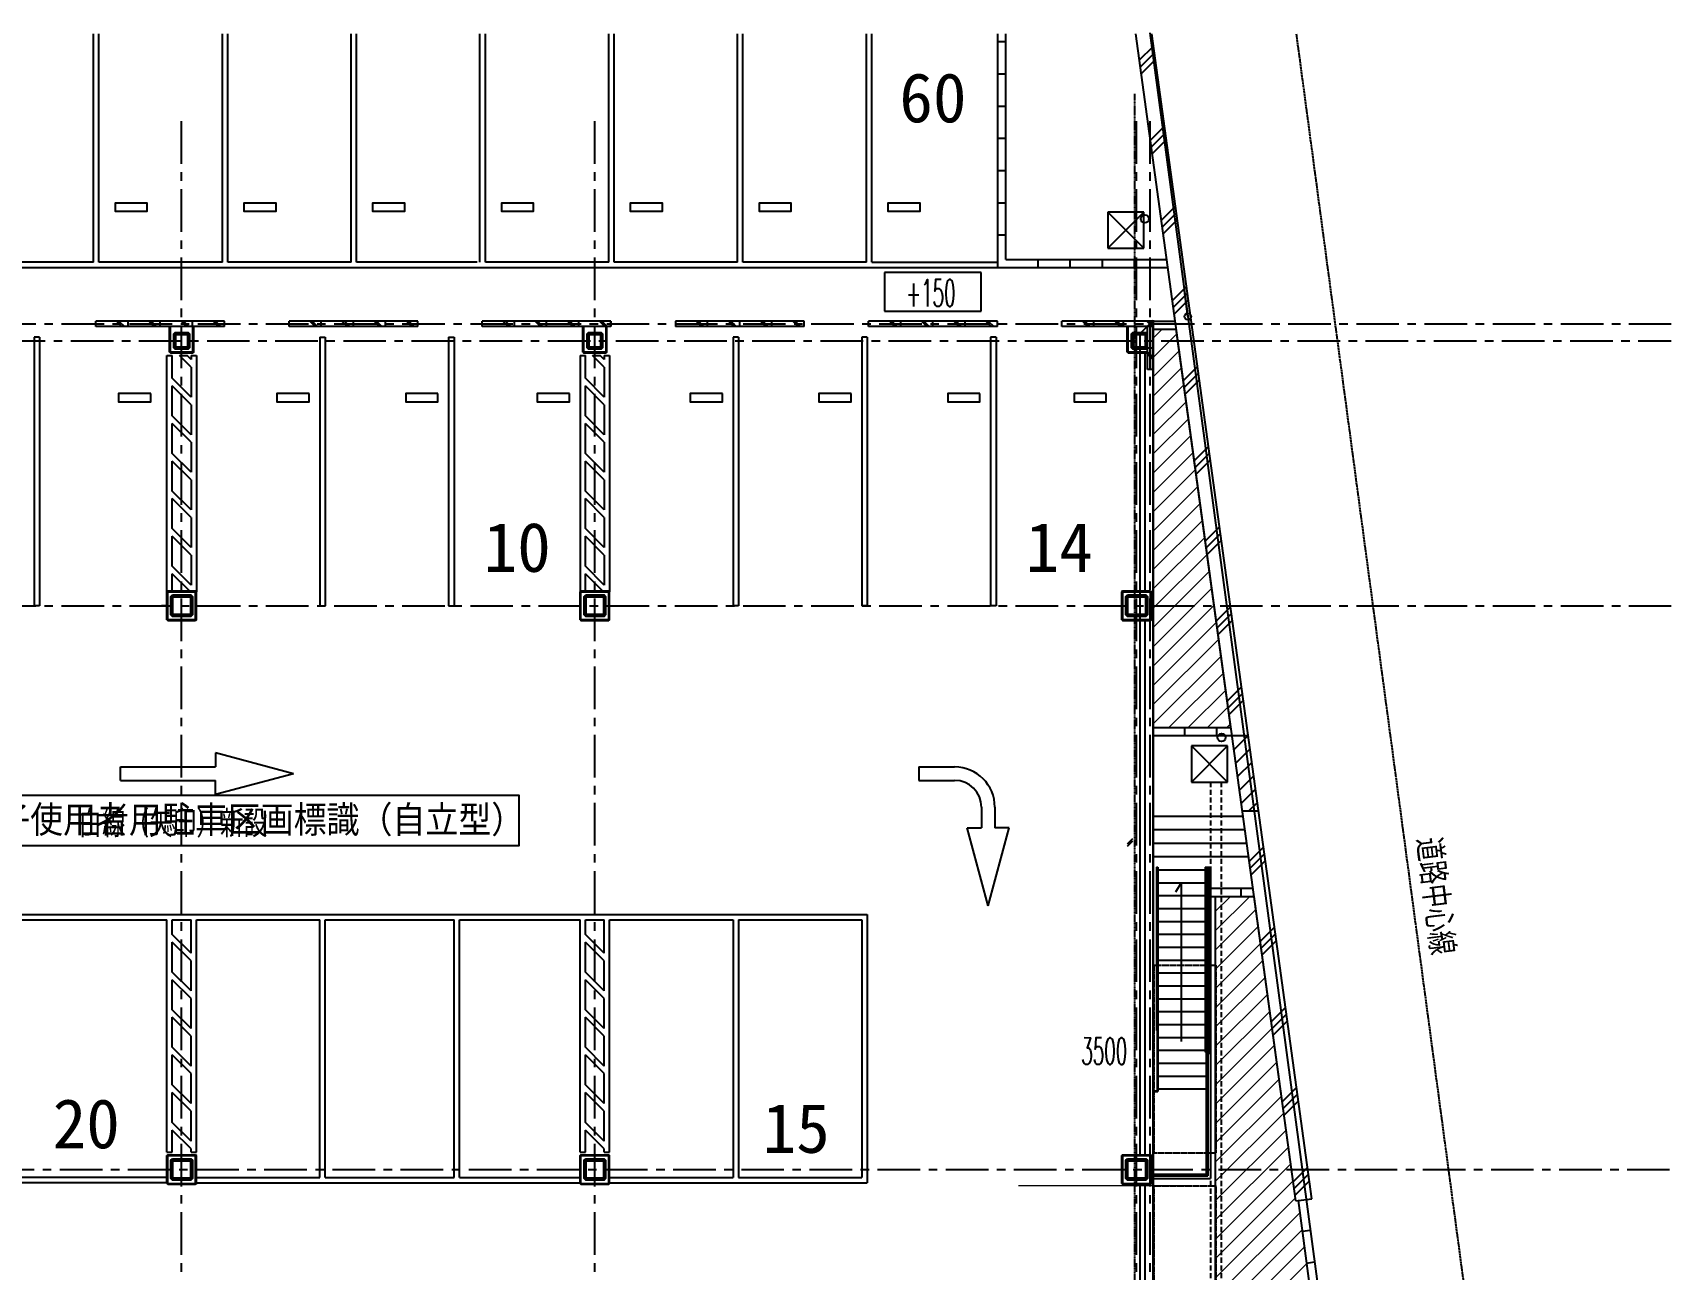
# Model space of a CAD drawing. Extents: x -13593 to 81190, y 1816 to 57492.
# Drawn here: x 45178 to 75710, y 25438 to 48468 of the extents above; entities that cross this region are included whole.
import ezdxf
from ezdxf.enums import TextEntityAlignment as Align

# ---------------------------------------------------------------- set-up
doc = ezdxf.new("R2010")
doc.units = 0
doc.header["$LTSCALE"] = 12.7
doc.header["$MEASUREMENT"] = 0
doc.linetypes.add('CENTER', pattern=[2, 1.25, -0.25, 0.25, -0.25])
doc.linetypes.add('HIDDEN', pattern=[0.375, 0.25, -0.125])
doc.layers.get('DEFPOINTS').update_dxf_attribs({"color": 1, "linetype": 'CONTINUOUS'})
for name, color, linetype in [('0-0', 7, 'CONTINUOUS'), ('0-1', 7, 'CONTINUOUS'), ('0-6', 7, 'CONTINUOUS'), ('92 設備記述', 3, 'CONTINUOUS'), ('A_建築（下図）', 8, 'CONTINUOUS'), ('A_機械基礎（既存）', 7, 'HIDDEN'), ('A_緑地', 3, 'CONTINUOUS'), ('A_通り芯', 8, 'CENTER'), ('A_通芯', 8, 'CONTINUOUS'), ('歩行者通路', 1, 'CONTINUOUS')]:
    doc.layers.add(name, color=color, linetype=linetype)
doc.layers.add('改修範囲', color=1, linetype='CONTINUOUS', lineweight=9, true_color=0xff0000)
doc.layers.add('改修記述', color=1, linetype='CONTINUOUS', lineweight=9, true_color=0xff0000)
doc.styles.get("Standard").update_dxf_attribs({"font": 'txt', "bigfont": 'BIGFONT.SHX'})
doc.styles.add('Standard-A', font='romans.shx', dxfattribs={"bigfont": 'extfont2.shx'})
doc.styles.add('ゴシック', font='MS Gothic.ttf', dxfattribs={"height": 4})
doc.styles.add('スタイル1', font='MS PGothic.ttf')

msp = doc.modelspace()

# ---------------------------------------------------------------- hatches: boundary and pattern name
at = {"layer": 'A_緑地', "lineweight": 5}
h = msp.add_hatch(dxfattribs=at)
h.set_pattern_fill('ANSI31', color=8, scale=80)
h.set_pattern_definition([(45, (-37221.44, -12366.7), (-179.6051, 179.6051), [])])
h.paths.add_polyline_path([(66485.5, 42946.5), (66064.9, 42946.5), (66064.9, 35526.5), (67504.4, 35526.5)])
h = msp.add_hatch(dxfattribs=at)
h.set_pattern_fill('ANSI31', color=8, scale=80)
h.set_pattern_definition([(45, (-316394.66, -53006.16), (-179.60512, 179.60512), [])])
h.paths.add_polyline_path([(70214.6, 15857.4), (68758.9, 26717.2), (68714.7, 26712), (67936, 32383.1), (67214.2, 32383.1), (67214.2, 23493.5), (67221.7, 23493.5), (67221.7, 18493.5), (66064.9, 18493.5), (66064.9, 15786.5), (65874.9, 15786.5), (65874.9, 15636.5), (44637.9, 15636.5), (44637.9, 14023.5), (40394.9, 14023.5), (40394.9, 12868.2), (68321, 13696.4)])

# ---------------------------------------------------------------- linework, layer by layer
at = {"layer": '0-0', "color": 8, "linetype": 'Continuous'}
for p, q in [((65797.8, 47954.7), (66064.1, 48221)), ((65814.9, 47830.3), (66081.2, 48096.6)), ((65832, 47706), (66098.2, 47972.3)), ((66002.7, 46462.5), (66269, 46728.8)), ((66019.8, 46338.2), (66286.1, 46604.5)), ((66036.9, 46213.8), (66303.1, 46480.1)), ((66207.6, 44970.4), (66473.9, 45236.6)), ((66224.7, 44846), (66491, 45112.3)), ((66241.8, 44721.7), (66508, 44987.9)), ((66412.5, 43478.2), (66678.8, 43744.5)), ((66429.6, 43353.9), (66695.9, 43620.1)), ((66446.7, 43229.5), (66712.9, 43495.8)), ((66617.4, 41986.1), (66883.7, 42252.3)), ((66634.5, 41861.7), (66900.8, 42128)), ((66651.6, 41737.4), (66917.8, 42003.6)), ((66822.3, 40493.9), (67088.6, 40760.2)), ((66839.4, 40369.6), (67105.7, 40635.8)), ((66856.5, 40245.2), (67122.7, 40511.5)), ((67027.2, 39001.7), (67293.5, 39268)), ((67044.3, 38877.4), (67310.5, 39143.7)), ((67061.4, 38753), (67327.6, 39019.3)), ((67232.1, 37509.6), (67498.4, 37775.8)), ((67249.2, 37385.2), (67515.4, 37651.5)), ((67266.3, 37260.9), (67532.5, 37527.2)), ((67437, 36017.4), (67703.3, 36283.7)), ((67454.1, 35893.1), (67720.3, 36159.3)), ((67471.2, 35768.7), (67737.4, 36035)), ((67527.4, 35358.9), (67545, 35376.4)), ((67561.6, 35110.2), (67827.9, 35376.4)), ((67595.7, 34861.5), (67862, 35127.8)), ((67629.9, 34612.8), (67896.2, 34879.1)), ((67664, 34364.1), (67930.3, 34630.4)), ((67698.2, 34115.4), (67964.4, 34381.7)), ((67842.1, 33976.4), (67998.6, 34133)), ((67846.8, 33033.1), (68113.1, 33299.4)), ((67863.9, 32908.8), (68130.1, 33175)), ((67880.9, 32784.4), (68147.2, 33050.7)), ((68051.7, 31540.9), (68318, 31807.2)), ((68068.8, 31416.6), (68335, 31682.9)), ((68085.8, 31292.3), (68352.1, 31558.5)), ((68256.6, 30048.8), (68522.9, 30315.1)), ((68273.7, 29924.4), (68539.9, 30190.7)), ((68290.7, 29800.1), (68557, 30066.4)), ((68461.5, 28556.6), (68727.8, 28822.9)), ((68478.6, 28432.3), (68744.8, 28698.6)), ((68495.6, 28307.9), (68761.9, 28574.2)), ((68666.4, 27064.5), (68932.7, 27330.7)), ((68683.5, 26940.1), (68949.7, 27206.4)), ((68700.5, 26815.8), (68966.8, 27082))]:
    msp.add_line(p, q, dxfattribs=at)
at = {"layer": '0-1', "color": 8, "linetype": 'Continuous'}
for p, q in [((46311.5, 44196.5), (46311.5, 48446.2)), ((46411.5, 44196.5), (46411.5, 48446.2)), ((48711.5, 44196.5), (48711.5, 48446.2)), ((48811.5, 44196.5), (48811.5, 48446.2)), ((51111.5, 44196.5), (51111.5, 48446.2)), ((51211.5, 44196.5), (51211.5, 48446.2)), ((53511.5, 44196.5), (53511.5, 48446.2)), ((53611.5, 44196.5), (53611.5, 48446.2)), ((55911.5, 44196.5), (55911.5, 48446.2)), ((56011.5, 44196.5), (56011.5, 48446.2)), ((58311.5, 44196.5), (58311.5, 48446.2)), ((58411.5, 44196.5), (58411.5, 48446.2)), ((60711.5, 44196.5), (60711.5, 48446.2)), ((60811.5, 44196.5), (60811.5, 48446.2)), ((63161.5, 44096.5), (63161.5, 48446.2)), ((63311.5, 48296.5), (63161.5, 48296.5)), ((63311.5, 44246.5), (63311.5, 48446.2)), ((68714.7, 26712), (65730.3, 48446.2)), ((69012.8, 26746.6), (66033.1, 48446.2)), ((63311.5, 47696.5), (63161.5, 47696.5)), ((63311.5, 47096.5), (63161.5, 47096.5)), ((63311.5, 46496.5), (63161.5, 46496.5)), ((63311.5, 45896.5), (63161.5, 45896.5)), ((63311.5, 45296.5), (63161.5, 45296.5)), ((65210.2, 45129.5), (65210.2, 44454.5)), ((65210.2, 45129.5), (65885.2, 44454.5)), ((65210.2, 44454.5), (65885.2, 45129.5)), ((65885.2, 45129.5), (65210.2, 45129.5)), ((65885.2, 44454.5), (65885.2, 45129.5)), ((63311.5, 44696.5), (63161.5, 44696.5)), ((65210.2, 44454.5), (65885.2, 44454.5)), ((29561.5, 44096.5), (63161.5, 44096.5)), ((46311.5, 44196.5), (44011.5, 44196.5)), ((48711.5, 44196.5), (46411.5, 44196.5)), ((51111.5, 44196.5), (48811.5, 44196.5)), ((53461.5, 44196.5), (51211.5, 44196.5)), ((55911.5, 44196.5), (53611.5, 44196.5)), ((58311.5, 44196.5), (56011.5, 44196.5)), ((60711.5, 44196.5), (58411.5, 44196.5)), ((60811.5, 44196.5), (63161.5, 44196.5)), ((61051, 44001.1), (61051, 43281.1)), ((62851, 44001.1), (61051, 44001.1)), ((62851, 43281.1), (62851, 44001.1)), ((63161.5, 44096.5), (66327.6, 44096.5)), ((63311.5, 44246.5), (66307, 44246.5)), ((63911.5, 44096.5), (63911.5, 44246.5)), ((64511.5, 44096.5), (64511.5, 44246.5)), ((65111.5, 44096.5), (65111.5, 44246.5)), ((65711.5, 44096.5), (65711.5, 44246.5)), ((66703.3, 43184.5), (66639.3, 43662.5)), ((61051, 43281.1), (62851, 43281.1)), ((65814.9, 42866.5), (66064.9, 43116.5)), ((66064.9, 15786.5), (66064.9, 43116.5)), ((66064.9, 43096.5), (66464.9, 43096.5)), ((65814.9, 27571.5), (65814.9, 42866.5)), ((66064.9, 42946.5), (66485.5, 42946.5)), ((66044.9, 35526.5), (67504.4, 35526.5)), ((66644.9, 35376.5), (66644.9, 35526.5)), ((67244.9, 35376.5), (67244.9, 35526.5)), ((66044.9, 35376.5), (67827.8, 35376.5)), ((66768.7, 35186.8), (66768.7, 34511.8)), ((66768.7, 35186.8), (67443.7, 34511.8)), ((66768.7, 34511.8), (67443.7, 35186.8)), ((67443.7, 35186.8), (66768.7, 35186.8)), ((67443.7, 34511.8), (67443.7, 35186.8)), ((66768.7, 34511.8), (67443.7, 34511.8)), ((67717.2, 33976.5), (68020.1, 33976.5)), ((66064.9, 33876.5), (67731, 33876.5)), ((66064.9, 33626.5), (67765.3, 33626.5)), ((66064.9, 33376.5), (67799.6, 33376.5)), ((66064.9, 33126.5), (67833.9, 33126.5)), ((66132.9, 32926.5), (66132.9, 28758.5)), ((66132.9, 32926.5), (66144.9, 32926.5)), ((66144.9, 32926.5), (66144.9, 28746.5)), ((66144.9, 32876.5), (67044.9, 32876.5)), ((67044.9, 32926.5), (67044.9, 27208.5)), ((67044.9, 32926.5), (67056.9, 32926.5)), ((67056.9, 32926.5), (67056.9, 27196.5)), ((67076.9, 32926.5), (67076.9, 27176.5)), ((67076.9, 32926.5), (67126.9, 32926.5)), ((67126.9, 32926.5), (67126.9, 27126.5)), ((66144.9, 32636.5), (67044.9, 32636.5)), ((66144.9, 32396.5), (67044.9, 32396.5)), ((67122.8, 32533.1), (67915.4, 32533.1)), ((67122.8, 32383.1), (67936, 32383.1)), ((67214.2, 32383.1), (67214.2, 23493.5)), ((67698.7, 32383.1), (67698.7, 32533.1)), ((66144.9, 32156.5), (67044.9, 32156.5)), ((66144.9, 31916.5), (67044.9, 31916.5)), ((66144.9, 31676.5), (67044.9, 31676.5)), ((66144.9, 31436.5), (67044.9, 31436.5)), ((66144.9, 31196.5), (67044.9, 31196.5)), ((66144.9, 30956.5), (67044.9, 30956.5)), ((66144.9, 30716.5), (67044.9, 30716.5)), ((66144.9, 30476.5), (67044.9, 30476.5)), ((66144.9, 30236.5), (67044.9, 30236.5)), ((66144.9, 29996.5), (67044.9, 29996.5)), ((66144.9, 29756.5), (67044.9, 29756.5)), ((66144.9, 29516.5), (67044.9, 29516.5)), ((66144.9, 29276.5), (67044.9, 29276.5)), ((66144.9, 29036.5), (67044.9, 29036.5)), ((66064.9, 28758.5), (66132.9, 28758.5)), ((66064.9, 28746.5), (66144.9, 28746.5)), ((66144.9, 28796.5), (67044.9, 28796.5)), ((66064.9, 27208.5), (67044.9, 27208.5)), ((66064.9, 27196.5), (67056.9, 27196.5)), ((66064.9, 27176.5), (67076.9, 27176.5)), ((65814.9, 15786.5), (65814.9, 27021.5)), ((66064.9, 27126.5), (67126.9, 27126.5)), ((68714.7, 26712), (69012.8, 26746.6)), ((68758.9, 26717.2), (70214.6, 15857.4)), ((68984.8, 26161.9), (68836.2, 26141.9)), ((69064.5, 25567.2), (68915.9, 25547.3))]:
    msp.add_line(p, q, dxfattribs=at)
at = {"layer": '0-1', "color": 8}
msp.add_line((65994.9, 48467.8), (70412.5, 15510.1), dxfattribs=at)
at = {"layer": '0-1', "color": 8, "linetype": 'HIDDEN', "ltscale": 30}
for p, q in [((67122.8, 34511.8), (67122.8, 15375.2)), ((67322.8, 34511.8), (67322.8, 15375.2))]:
    msp.add_line(p, q, dxfattribs=at)
at = {"layer": '0-1', "color": 8, "linetype": 'Continuous'}
for points in [[(46711.5, 45146.5), (47311.5, 45146.5), (47311.5, 45296.5), (46711.5, 45296.5), (46711.5, 45146.5), (46711.5, 45146.5)], [(49111.5, 45146.5), (49711.5, 45146.5), (49711.5, 45296.5), (49111.5, 45296.5), (49111.5, 45146.5), (49111.5, 45146.5)], [(51511.5, 45146.5), (52111.5, 45146.5), (52111.5, 45296.5), (51511.5, 45296.5), (51511.5, 45146.5), (51511.5, 45146.5)], [(53911.5, 45146.5), (54511.5, 45146.5), (54511.5, 45296.5), (53911.5, 45296.5), (53911.5, 45146.5), (53911.5, 45146.5)], [(56311.5, 45146.5), (56911.5, 45146.5), (56911.5, 45296.5), (56311.5, 45296.5), (56311.5, 45146.5), (56311.5, 45146.5)], [(58711.5, 45146.5), (59311.5, 45146.5), (59311.5, 45296.5), (58711.5, 45296.5), (58711.5, 45146.5), (58711.5, 45146.5)], [(61111.5, 45146.5), (61711.5, 45146.5), (61711.5, 45296.5), (61111.5, 45296.5), (61111.5, 45146.5), (61111.5, 45146.5)]]:
    msp.add_lwpolyline(points, close=True, dxfattribs=at)
for centre, radius in [((65900.9, 45001.6), 75), ((66703, 43184.7), 62.4), ((67330.5, 35341), 75), ((67330.5, 35341), 75)]:
    msp.add_circle(centre, radius, dxfattribs=at)
at = {"layer": '0-6', "color": 4, "linetype": 'Continuous'}
for p, q in [((65671.3, 33457.6), (65571.3, 33357.6)), ((65671.3, 33413.2), (65571.3, 33313.2))]:
    msp.add_line(p, q, dxfattribs=at)
at = {"layer": '92 設備記述', "color": 8}
for p, q in [((50036.8, 34667.8), (48584.9, 35056.9)), ((48584.9, 35056.9), (48584.9, 34792.8)), ((46814.9, 34792.8), (48584.9, 34792.8)), ((46814.9, 34542.8), (46814.9, 34792.8)), ((46814.9, 34542.8), (48584.9, 34542.8)), ((50036.8, 34667.8), (48584.9, 34278.8)), ((48584.9, 34278.8), (48584.9, 34542.8)), ((61689.1, 34792.8), (62356.6, 34792.8)), ((61689.1, 34792.8), (61689.1, 34542.8)), ((61689.1, 34542.8), (62356.6, 34542.8)), ((62856.6, 34042.8), (62856.6, 33657.5)), ((63106.6, 34042.8), (63106.6, 33657.5)), ((62981.6, 32205.6), (62592.6, 33657.5)), ((62592.6, 33657.5), (62856.6, 33657.5)), ((62981.6, 32205.6), (63370.7, 33657.5)), ((63370.7, 33657.5), (63106.6, 33657.5))]:
    msp.add_line(p, q, dxfattribs=at)
for radius in [750, 500]:
    msp.add_arc((62356.6, 34042.8), radius, 0, 90, dxfattribs=at)
at = {"layer": 'A_建築（下図）', "linetype": 'Continuous'}
for p, q in [((48752.9, 43096.5), (46352.9, 43096.5)), ((46352.9, 42996.5), (46352.9, 43096.5)), ((46740.3, 43096.5), (46840.3, 42996.5)), ((46784.6, 43096.5), (46884.6, 42996.5)), ((46952.9, 42996.5), (46952.9, 43096.5)), ((47340.3, 43096.5), (47440.3, 42996.5)), ((47384.6, 43096.5), (47484.6, 42996.5)), ((47552.9, 42996.5), (47552.9, 43096.5)), ((47940.3, 43096.5), (48040.3, 42996.5)), ((47984.6, 43096.5), (48084.6, 42996.5)), ((48152.9, 42996.5), (48152.9, 43096.5)), ((48540.3, 43096.5), (48640.3, 42996.5)), ((48584.6, 43096.5), (48684.6, 42996.5)), ((48752.9, 42996.5), (48752.9, 43096.5)), ((52352.9, 43096.5), (49952.9, 43096.5)), ((49952.9, 42996.5), (49952.9, 43096.5)), ((50340.3, 43096.5), (50440.3, 42996.5)), ((50384.6, 43096.5), (50484.6, 42996.5)), ((50552.9, 42996.5), (50552.9, 43096.5)), ((50940.3, 43096.5), (51040.3, 42996.5)), ((50984.6, 43096.5), (51084.6, 42996.5)), ((51152.9, 42996.5), (51152.9, 43096.5)), ((51540.3, 43096.5), (51640.3, 42996.5)), ((51584.6, 43096.5), (51684.6, 42996.5)), ((51752.9, 42996.5), (51752.9, 43096.5)), ((52140.3, 43096.5), (52240.3, 42996.5)), ((52184.6, 43096.5), (52284.6, 42996.5)), ((52352.9, 42996.5), (52352.9, 43096.5)), ((55952.9, 43096.5), (53552.9, 43096.5)), ((53552.9, 42996.5), (53552.9, 43096.5)), ((53940.3, 43096.5), (54040.3, 42996.5)), ((53984.6, 43096.5), (54084.6, 42996.5)), ((54152.9, 42996.5), (54152.9, 43096.5)), ((54540.3, 43096.5), (54640.3, 42996.5)), ((54584.6, 43096.5), (54684.6, 42996.5)), ((54752.9, 42996.5), (54752.9, 43096.5)), ((55140.3, 43096.5), (55240.3, 42996.5)), ((55184.6, 43096.5), (55284.6, 42996.5)), ((55352.9, 42996.5), (55352.9, 43096.5)), ((55740.3, 43096.5), (55840.3, 42996.5)), ((55784.6, 43096.5), (55884.6, 42996.5)), ((55952.9, 43096.5), (55952.9, 42996.5)), ((55952.9, 42996.5), (55952.9, 43096.5)), ((59552.9, 43096.5), (57152.9, 43096.5)), ((57152.9, 43096.5), (57152.9, 42996.5)), ((57540.3, 43096.5), (57640.3, 42996.5)), ((57584.6, 43096.5), (57684.6, 42996.5)), ((57752.9, 42996.5), (57752.9, 43096.5)), ((58140.3, 43096.5), (58240.3, 42996.5)), ((58184.6, 43096.5), (58284.6, 42996.5)), ((58352.9, 42996.5), (58352.9, 43096.5)), ((58740.3, 43096.5), (58840.3, 42996.5)), ((58784.6, 43096.5), (58884.6, 42996.5)), ((58952.9, 42996.5), (58952.9, 43096.5)), ((59340.3, 43096.5), (59440.3, 42996.5)), ((59384.6, 43096.5), (59484.6, 42996.5)), ((59552.9, 42996.5), (59552.9, 43096.5)), ((63152.9, 43096.5), (60752.9, 43096.5)), ((60752.9, 42996.5), (60752.9, 43096.5)), ((61140.3, 43096.5), (61240.3, 42996.5)), ((61184.6, 43096.5), (61284.6, 42996.5)), ((61352.9, 42996.5), (61352.9, 43096.5)), ((61740.3, 43096.5), (61840.3, 42996.5)), ((61784.6, 43096.5), (61884.6, 42996.5)), ((61952.9, 42996.5), (61952.9, 43096.5)), ((62340.3, 43096.5), (62440.3, 42996.5)), ((62384.6, 43096.5), (62484.6, 42996.5)), ((62552.9, 42996.5), (62552.9, 43096.5)), ((62940.3, 43096.5), (63040.3, 42996.5)), ((62984.6, 43096.5), (63084.6, 42996.5)), ((63152.9, 42996.5), (63152.9, 43096.5)), ((66052.9, 43096.5), (64352.9, 43096.5)), ((64352.9, 42996.5), (64352.9, 43096.5)), ((64740.3, 43096.5), (64840.3, 42996.5)), ((64784.6, 43096.5), (64884.6, 42996.5)), ((64952.9, 42996.5), (64952.9, 43096.5)), ((65340.3, 43096.5), (65440.3, 42996.5)), ((65384.6, 43096.5), (65484.6, 42996.5)), ((65502.9, 42996.5), (65502.9, 43096.5)), ((65940.3, 43096.5), (66052.9, 42983.9)), ((65984.6, 43096.5), (66052.9, 43028.2)), ((66052.9, 42196.5), (66052.9, 43096.5)), ((45302.9, 42796.5), (45202.9, 42796.5)), ((45202.9, 42796.5), (45202.9, 37796.5)), ((45302.9, 42796.5), (45302.9, 37796.5)), ((48752.9, 42996.5), (46352.9, 42996.5)), ((47727.9, 42521.5), (47727.9, 42996.5)), ((47737.9, 42516.5), (47737.9, 42996.5)), ((47743.9, 42522.5), (47743.9, 42996.5)), ((48161.9, 42522.5), (48161.9, 42996.5)), ((48167.9, 42516.5), (48167.9, 42996.5)), ((48177.9, 42521.5), (48177.9, 42996.5)), ((52352.9, 42996.5), (49952.9, 42996.5)), ((50527.9, 42796.5), (50627.9, 42796.5)), ((50527.9, 42796.5), (50527.9, 37796.5)), ((50627.9, 42796.5), (50627.9, 37796.5)), ((52927.9, 42796.5), (53027.9, 42796.5)), ((52927.9, 42796.5), (52927.9, 37796.5)), ((53027.9, 42796.5), (53027.9, 37796.5)), ((55952.9, 42996.5), (53552.9, 42996.5)), ((55427.9, 42521.5), (55427.9, 42996.5)), ((55437.9, 42516.5), (55437.9, 42996.5)), ((55443.9, 42522.5), (55443.9, 42996.5)), ((55861.9, 42522.5), (55861.9, 42996.5)), ((55867.9, 42516.5), (55867.9, 42996.5)), ((55877.9, 42521.5), (55877.9, 42996.5)), ((59552.9, 42996.5), (57152.9, 42996.5)), ((58327.9, 42796.5), (58227.9, 42796.5)), ((58227.9, 42796.5), (58227.9, 37796.5)), ((58327.9, 42796.5), (58327.9, 37796.5)), ((60727.9, 42796.5), (60627.9, 42796.5)), ((60627.9, 42796.5), (60627.9, 37796.5)), ((60727.9, 42796.5), (60727.9, 37796.5)), ((63152.9, 42996.5), (60752.9, 42996.5)), ((63127.9, 42796.5), (63027.9, 42796.5)), ((63027.9, 42796.5), (63027.9, 37796.5)), ((63127.9, 42796.5), (63127.9, 37796.5)), ((66052.9, 42996.5), (64352.9, 42996.5)), ((65572.9, 42521.5), (65572.9, 42996.5)), ((65582.9, 42516.5), (65582.9, 42996.5)), ((65588.9, 42522.5), (65588.9, 42996.5)), ((65952.9, 42196.5), (65952.9, 42996.5)), ((47677.9, 38046), (47677.9, 42457.5)), ((47677.9, 42457.5), (47777.9, 42457.5)), ((47727.9, 42521.5), (47742.9, 42506.5)), ((47737.9, 42522.5), (48161.9, 42522.5)), ((47737.9, 42516.5), (48167.9, 42516.5)), ((47742.9, 42506.5), (48162.9, 42506.5)), ((47777.9, 42032.4), (47777.9, 42457.5)), ((48127.9, 42240.9), (47911.3, 42457.5)), ((47911.3, 42457.5), (48052.8, 42457.5)), ((48127.9, 42382.4), (48052.8, 42457.5)), ((48127.9, 42457.5), (48127.9, 42382.4)), ((48127.9, 42457.5), (48227.9, 42457.5)), ((48177.9, 42521.5), (48162.9, 42506.5)), ((48227.9, 42457.5), (48227.9, 38056.5)), ((55377.9, 42457.5), (55377.9, 38056.5)), ((55377.9, 42457.5), (55477.9, 42457.5)), ((55427.9, 42521.5), (55442.9, 42506.5)), ((55437.9, 42522.5), (55861.9, 42522.5)), ((55437.9, 42516.5), (55867.9, 42516.5)), ((55442.9, 42506.5), (55862.9, 42506.5)), ((55477.9, 42032.4), (55477.9, 42457.5)), ((55827.9, 42240.9), (55611.3, 42457.5)), ((55611.3, 42457.5), (55752.8, 42457.5)), ((55827.9, 42382.4), (55752.8, 42457.5)), ((55827.9, 42457.5), (55827.9, 42382.4)), ((55827.9, 42457.5), (55927.9, 42457.5)), ((55877.9, 42521.5), (55862.9, 42506.5)), ((55927.9, 42457.5), (55927.9, 38056.5)), ((65572.9, 42521.5), (65587.9, 42506.5)), ((65582.9, 42522.5), (65952.9, 42522.5)), ((65582.9, 42516.5), (65952.9, 42516.5)), ((65587.9, 42506.5), (65952.9, 42506.5)), ((65902.9, 42506.5), (65902.9, 38071.5)), ((66052.9, 42596.5), (65952.9, 42596.5)), ((65952.9, 42528.2), (66052.9, 42428.2)), ((65952.9, 42483.9), (66052.9, 42383.9)), ((48127.9, 42240.9), (48127.9, 41682.4)), ((55827.9, 42240.9), (55827.9, 41682.4)), ((66052.9, 42196.5), (65952.9, 42196.5)), ((66052.9, 42196.5), (66052.9, 15996.5)), ((48127.9, 41682.4), (47777.9, 42032.4)), ((48127.9, 41540.9), (47777.9, 41890.9)), ((47777.9, 41332.4), (47777.9, 41890.9)), ((55827.9, 41682.4), (55477.9, 42032.4)), ((55827.9, 41540.9), (55477.9, 41890.9)), ((55477.9, 41332.4), (55477.9, 41890.9)), ((48127.9, 41540.9), (48127.9, 40982.4)), ((55827.9, 41540.9), (55827.9, 40982.4)), ((48127.9, 40982.4), (47777.9, 41332.4)), ((55827.9, 40982.4), (55477.9, 41332.4)), ((48127.9, 40840.9), (47777.9, 41190.9)), ((47777.9, 40632.4), (47777.9, 41190.9)), ((55827.9, 40840.9), (55477.9, 41190.9)), ((55477.9, 40632.4), (55477.9, 41190.9)), ((48127.9, 40282.4), (47777.9, 40632.4)), ((48127.9, 40840.9), (48127.9, 40282.4)), ((55827.9, 40282.4), (55477.9, 40632.4)), ((55827.9, 40840.9), (55827.9, 40282.4)), ((48127.9, 40140.9), (47777.9, 40490.9)), ((47777.9, 39932.4), (47777.9, 40490.9)), ((55827.9, 40140.9), (55477.9, 40490.9)), ((55477.9, 39932.4), (55477.9, 40490.9)), ((48127.9, 40140.9), (48127.9, 39582.4)), ((55827.9, 40140.9), (55827.9, 39582.4)), ((48127.9, 39582.4), (47777.9, 39932.4)), ((48127.9, 39440.9), (47777.9, 39790.9)), ((47777.9, 39232.4), (47777.9, 39790.9)), ((55827.9, 39582.4), (55477.9, 39932.4)), ((55827.9, 39440.9), (55477.9, 39790.9)), ((55477.9, 39232.4), (55477.9, 39790.9)), ((48127.9, 39440.9), (48127.9, 38882.4)), ((55827.9, 39440.9), (55827.9, 38882.4)), ((48127.9, 38882.4), (47777.9, 39232.4)), ((48127.9, 38740.9), (47777.9, 39090.9)), ((47777.9, 38532.4), (47777.9, 39090.9)), ((55827.9, 38882.4), (55477.9, 39232.4)), ((55827.9, 38740.9), (55477.9, 39090.9)), ((55477.9, 38532.4), (55477.9, 39090.9)), ((48127.9, 38182.4), (47777.9, 38532.4)), ((48127.9, 38740.9), (48127.9, 38182.4)), ((55827.9, 38182.4), (55477.9, 38532.4)), ((55827.9, 38740.9), (55827.9, 38182.4)), ((48097.3, 38071.5), (47777.9, 38390.9)), ((47777.9, 38071.5), (47777.9, 38390.9)), ((55797.3, 38071.5), (55477.9, 38390.9)), ((55477.9, 38071.5), (55477.9, 38390.9)), ((47692.9, 38071.5), (47677.9, 38056.5)), ((47677.9, 37536.5), (47677.9, 38056.5)), ((47687.9, 38061.5), (48217.9, 38061.5)), ((47687.9, 37531.5), (47687.9, 38061.5)), ((47687.9, 38055.5), (48211.9, 38055.5)), ((47692.9, 38071.5), (48212.9, 38071.5)), ((47693.9, 37537.5), (47693.9, 38055.5)), ((48211.9, 37537.5), (48211.9, 38055.5)), ((48212.9, 38071.5), (48227.9, 38056.5)), ((48217.9, 37531.5), (48217.9, 38061.5)), ((48227.9, 37536.5), (48227.9, 38056.5)), ((55392.9, 38071.5), (55377.9, 38056.5)), ((55377.9, 37536.5), (55377.9, 38056.5)), ((55387.9, 38061.5), (55917.9, 38061.5)), ((55387.9, 37531.5), (55387.9, 38061.5)), ((55387.9, 38055.5), (55911.9, 38055.5)), ((55392.9, 38071.5), (55912.9, 38071.5)), ((55393.9, 37537.5), (55393.9, 38055.5)), ((55911.9, 37537.5), (55911.9, 38055.5)), ((55912.9, 38071.5), (55927.9, 38056.5)), ((55917.9, 37531.5), (55917.9, 38061.5)), ((55927.9, 37536.5), (55927.9, 38056.5)), ((65487.9, 38071.5), (65472.9, 38056.5)), ((65472.9, 37536.5), (65472.9, 38056.5)), ((65482.9, 38061.5), (66012.9, 38061.5)), ((65482.9, 37531.5), (65482.9, 38061.5)), ((65482.9, 38055.5), (66006.9, 38055.5)), ((65487.9, 38071.5), (66007.9, 38071.5)), ((65488.9, 37537.5), (65488.9, 38055.5)), ((66006.9, 37537.5), (66006.9, 38055.5)), ((66007.9, 38071.5), (66022.9, 38056.5)), ((66012.9, 37531.5), (66012.9, 38061.5)), ((66022.9, 37536.5), (66022.9, 38056.5)), ((45302.9, 37796.5), (45202.9, 37796.5)), ((47677.9, 37796.5), (47577.9, 37796.5)), ((48227.9, 37796.5), (48327.9, 37796.5)), ((50527.9, 37796.5), (50627.9, 37796.5)), ((52927.9, 37796.5), (53027.9, 37796.5)), ((58327.9, 37796.5), (58227.9, 37796.5)), ((60727.9, 37796.5), (60627.9, 37796.5)), ((63127.9, 37796.5), (63027.9, 37796.5)), ((47677.9, 37536.5), (47692.9, 37521.5)), ((47687.9, 37537.5), (48211.9, 37537.5)), ((47687.9, 37531.5), (48217.9, 37531.5)), ((47692.9, 37521.5), (48212.9, 37521.5)), ((48227.9, 37536.5), (48212.9, 37521.5)), ((55377.9, 37536.5), (55392.9, 37521.5)), ((55387.9, 37537.5), (55911.9, 37537.5)), ((55387.9, 37531.5), (55917.9, 37531.5)), ((55392.9, 37521.5), (55912.9, 37521.5)), ((55927.9, 37536.5), (55912.9, 37521.5)), ((65472.9, 37536.5), (65487.9, 37521.5)), ((65482.9, 37537.5), (66006.9, 37537.5)), ((65482.9, 37531.5), (66012.9, 37531.5)), ((65487.9, 37521.5), (66007.9, 37521.5)), ((65902.9, 37521.5), (65902.9, 27571.5)), ((66022.9, 37536.5), (66007.9, 37521.5)), ((66115.9, 32926.5), (66127.9, 32926.5)), ((66115.9, 32926.5), (66115.9, 29886.7)), ((66127.9, 32926.5), (66127.9, 29881.3)), ((66127.9, 32876.5), (67027.9, 32876.5)), ((67027.9, 32926.5), (67039.9, 32926.5)), ((67027.9, 32926.5), (67027.9, 29480.7)), ((67039.9, 32926.5), (67039.9, 29475.4)), ((67059.9, 32926.5), (67109.9, 32926.5)), ((67059.9, 32926.5), (67059.9, 29466.5)), ((67109.9, 32926.5), (67109.9, 29444.2)), ((66127.9, 32636.5), (67027.9, 32636.5)), ((66127.9, 32396.5), (67027.9, 32396.5)), ((66577.9, 32636.5), (66474.8, 32458.5)), ((66577.9, 32636.5), (66577.9, 29681)), ((66127.9, 32156.5), (67027.9, 32156.5)), ((29777.9, 32046.5), (60727.9, 32046.5)), ((44665.4, 31946.5), (47677.9, 31946.5)), ((47677.9, 27621.5), (47677.9, 31946.5)), ((47777.9, 31946.5), (48127.9, 31946.5)), ((47777.9, 31672.4), (47777.9, 31946.5)), ((48127.9, 31322.4), (48127.9, 31946.5)), ((48227.9, 31946.5), (50527.9, 31946.5)), ((48227.9, 27621.5), (48227.9, 31946.5)), ((50527.9, 27146.5), (50527.9, 31946.5)), ((50627.9, 27146.5), (50627.9, 31946.5)), ((50627.9, 31946.5), (53027.9, 31946.5)), ((53027.9, 27146.5), (53027.9, 31946.5)), ((53127.9, 27146.5), (53127.9, 31946.5)), ((53127.9, 31946.5), (55377.9, 31946.5)), ((55377.9, 27621.5), (55377.9, 31946.5)), ((55477.9, 31946.5), (55827.9, 31946.5)), ((55477.9, 31672.4), (55477.9, 31946.5)), ((55827.9, 31322.4), (55827.9, 31946.5)), ((55927.9, 27621.5), (55927.9, 31946.5)), ((55927.9, 31946.5), (58227.9, 31946.5)), ((58227.9, 31946.5), (58227.9, 27146.5)), ((58327.9, 31946.5), (60627.9, 31946.5)), ((58327.9, 31946.5), (58327.9, 27146.5)), ((60627.9, 31946.5), (60627.9, 27146.5)), ((60727.9, 32046.5), (60727.9, 27046.5)), ((66127.9, 31916.5), (67027.9, 31916.5)), ((48127.9, 31322.4), (47777.9, 31672.4)), ((47777.9, 30972.4), (47777.9, 31530.9)), ((48127.9, 31180.9), (47777.9, 31530.9)), ((55827.9, 31322.4), (55477.9, 31672.4)), ((55477.9, 30972.4), (55477.9, 31530.9)), ((55827.9, 31180.9), (55477.9, 31530.9)), ((66127.9, 31676.5), (67027.9, 31676.5)), ((48127.9, 30622.4), (48127.9, 31180.9)), ((55827.9, 30622.4), (55827.9, 31180.9)), ((66127.9, 31436.5), (67027.9, 31436.5)), ((66127.9, 31196.5), (67027.9, 31196.5)), ((48127.9, 30622.4), (47777.9, 30972.4)), ((55827.9, 30622.4), (55477.9, 30972.4)), ((66127.9, 30956.5), (67027.9, 30956.5)), ((47777.9, 30272.4), (47777.9, 30830.9)), ((48127.9, 30480.9), (47777.9, 30830.9)), ((55477.9, 30272.4), (55477.9, 30830.9)), ((55827.9, 30480.9), (55477.9, 30830.9)), ((66127.9, 30716.5), (67027.9, 30716.5)), ((48127.9, 29922.4), (47777.9, 30272.4)), ((48127.9, 29922.4), (48127.9, 30480.9)), ((55827.9, 29922.4), (55477.9, 30272.4)), ((55827.9, 29922.4), (55827.9, 30480.9)), ((66127.9, 30476.5), (67027.9, 30476.5)), ((66127.9, 30236.5), (67027.9, 30236.5)), ((47777.9, 29572.4), (47777.9, 30130.9)), ((48127.9, 29780.9), (47777.9, 30130.9)), ((55477.9, 29572.4), (55477.9, 30130.9)), ((55827.9, 29780.9), (55477.9, 30130.9)), ((66127.9, 29996.5), (67027.9, 29996.5)), ((48127.9, 29222.4), (48127.9, 29780.9)), ((55827.9, 29222.4), (55827.9, 29780.9)), ((66408.3, 29756.5), (67027.9, 29756.5)), ((48127.9, 29222.4), (47777.9, 29572.4)), ((47777.9, 28872.4), (47777.9, 29430.9)), ((48127.9, 29080.9), (47777.9, 29430.9)), ((55827.9, 29222.4), (55477.9, 29572.4)), ((55477.9, 28872.4), (55477.9, 29430.9)), ((55827.9, 29080.9), (55477.9, 29430.9)), ((48127.9, 28522.4), (48127.9, 29080.9)), ((55827.9, 28522.4), (55827.9, 29080.9)), ((48127.9, 28522.4), (47777.9, 28872.4)), ((47777.9, 28172.4), (47777.9, 28730.9)), ((48127.9, 28380.9), (47777.9, 28730.9)), ((55827.9, 28522.4), (55477.9, 28872.4)), ((55477.9, 28172.4), (55477.9, 28730.9)), ((55827.9, 28380.9), (55477.9, 28730.9)), ((48127.9, 27822.4), (47777.9, 28172.4)), ((48127.9, 27822.4), (48127.9, 28380.9)), ((55827.9, 27822.4), (55477.9, 28172.4)), ((55827.9, 27822.4), (55827.9, 28380.9)), ((47777.9, 27621.5), (47777.9, 28030.9)), ((48127.9, 27680.9), (47777.9, 28030.9)), ((55477.9, 27621.5), (55477.9, 28030.9)), ((55827.9, 27680.9), (55477.9, 28030.9)), ((47677.9, 27621.5), (47777.9, 27621.5)), ((47692.9, 27571.5), (47677.9, 27556.5)), ((47677.9, 27036.5), (47677.9, 27556.5)), ((47687.9, 27561.5), (48217.9, 27561.5)), ((47687.9, 27031.5), (47687.9, 27561.5)), ((47687.9, 27555.5), (48211.9, 27555.5)), ((47692.9, 27571.5), (48212.9, 27571.5)), ((47693.9, 27037.5), (47693.9, 27555.5)), ((48127.9, 27621.5), (48127.9, 27680.9)), ((48127.9, 27621.5), (48227.9, 27621.5)), ((48211.9, 27037.5), (48211.9, 27555.5)), ((48212.9, 27571.5), (48227.9, 27556.5)), ((48217.9, 27031.5), (48217.9, 27561.5)), ((48227.9, 27036.5), (48227.9, 27556.5)), ((55377.9, 27621.5), (55477.9, 27621.5)), ((55392.9, 27571.5), (55377.9, 27556.5)), ((55377.9, 27036.5), (55377.9, 27556.5)), ((55387.9, 27561.5), (55917.9, 27561.5)), ((55387.9, 27031.5), (55387.9, 27561.5)), ((55387.9, 27555.5), (55911.9, 27555.5)), ((55392.9, 27571.5), (55912.9, 27571.5)), ((55393.9, 27037.5), (55393.9, 27555.5)), ((55827.9, 27621.5), (55827.9, 27680.9)), ((55827.9, 27621.5), (55927.9, 27621.5)), ((55911.9, 27037.5), (55911.9, 27555.5)), ((55912.9, 27571.5), (55927.9, 27556.5)), ((55917.9, 27031.5), (55917.9, 27561.5)), ((55927.9, 27036.5), (55927.9, 27556.5)), ((65487.9, 27571.5), (65472.9, 27556.5)), ((65472.9, 27036.5), (65472.9, 27556.5)), ((65482.9, 27561.5), (66012.9, 27561.5)), ((65482.9, 27031.5), (65482.9, 27561.5)), ((65482.9, 27555.5), (66006.9, 27555.5)), ((65487.9, 27571.5), (66007.9, 27571.5)), ((65488.9, 27037.5), (65488.9, 27555.5)), ((66006.9, 27037.5), (66006.9, 27555.5)), ((66007.9, 27571.5), (66022.9, 27556.5)), ((66012.9, 27031.5), (66012.9, 27561.5)), ((66022.9, 27036.5), (66022.9, 27556.5)), ((47677.9, 27046.5), (38027.9, 27046.5)), ((47677.9, 27146.5), (44665.4, 27146.5)), ((47677.9, 27036.5), (47692.9, 27021.5)), ((47687.9, 27037.5), (48211.9, 27037.5)), ((47687.9, 27031.5), (48217.9, 27031.5)), ((47692.9, 27021.5), (48212.9, 27021.5)), ((48227.9, 27036.5), (48212.9, 27021.5)), ((48227.9, 27146.5), (50527.9, 27146.5)), ((48227.9, 27046.5), (55377.9, 27046.5)), ((50627.9, 27146.5), (53027.9, 27146.5)), ((53127.9, 27146.5), (55377.9, 27146.5)), ((55377.9, 27036.5), (55392.9, 27021.5)), ((55387.9, 27037.5), (55911.9, 27037.5)), ((55387.9, 27031.5), (55917.9, 27031.5)), ((55392.9, 27021.5), (55912.9, 27021.5)), ((55927.9, 27036.5), (55912.9, 27021.5)), ((55927.9, 27146.5), (58227.9, 27146.5)), ((55927.9, 27046.5), (60727.9, 27046.5)), ((58327.9, 27146.5), (60627.9, 27146.5)), ((65472.9, 27036.5), (65487.9, 27021.5)), ((65482.9, 27037.5), (66006.9, 27037.5)), ((65482.9, 27031.5), (66012.9, 27031.5)), ((65487.9, 27021.5), (66007.9, 27021.5)), ((65902.9, 27021.5), (65902.9, 16576.5)), ((66022.9, 27036.5), (66007.9, 27021.5))]:
    msp.add_line(p, q, dxfattribs=at)
at = {"layer": 'A_建築（下図）'}
for points in [[(47827.9, 42581.5), (48077.9, 42581.5), (48102.9, 42606.5), (48102.9, 42856.5), (48077.9, 42881.5), (47827.9, 42881.5), (47802.9, 42856.5), (47802.9, 42606.5), (47827.9, 42581.5)], [(55527.9, 42581.5), (55777.9, 42581.5), (55802.9, 42606.5), (55802.9, 42856.5), (55777.9, 42881.5), (55527.9, 42881.5), (55502.9, 42856.5), (55502.9, 42606.5), (55527.9, 42581.5)], [(65672.9, 42581.5), (65922.9, 42581.5), (65947.9, 42606.5), (65947.9, 42856.5), (65922.9, 42881.5), (65672.9, 42881.5), (65647.9, 42856.5), (65647.9, 42606.5), (65672.9, 42581.5)], [(47782.9, 37996.5), (48122.9, 37996.5), (48152.9, 37966.5), (48152.9, 37626.5), (48122.9, 37596.5), (47782.9, 37596.5), (47752.9, 37626.5), (47752.9, 37966.5), (47782.9, 37996.5)], [(55482.9, 37996.5), (55822.9, 37996.5), (55852.9, 37966.5), (55852.9, 37626.5), (55822.9, 37596.5), (55482.9, 37596.5), (55452.9, 37626.5), (55452.9, 37966.5), (55482.9, 37996.5)], [(65577.9, 37996.5), (65917.9, 37996.5), (65947.9, 37966.5), (65947.9, 37626.5), (65917.9, 37596.5), (65577.9, 37596.5), (65547.9, 37626.5), (65547.9, 37966.5), (65577.9, 37996.5)], [(47782.9, 27496.5), (48122.9, 27496.5), (48152.9, 27466.5), (48152.9, 27126.5), (48122.9, 27096.5), (47782.9, 27096.5), (47752.9, 27126.5), (47752.9, 27466.5), (47782.9, 27496.5)], [(55482.9, 27496.5), (55822.9, 27496.5), (55852.9, 27466.5), (55852.9, 27126.5), (55822.9, 27096.5), (55482.9, 27096.5), (55452.9, 27126.5), (55452.9, 27466.5), (55482.9, 27496.5)], [(65577.9, 27496.5), (65917.9, 27496.5), (65947.9, 27466.5), (65947.9, 27126.5), (65917.9, 27096.5), (65577.9, 27096.5), (65547.9, 27126.5), (65547.9, 27466.5), (65577.9, 27496.5)]]:
    msp.add_lwpolyline(points, close=True, dxfattribs=at)
at = {"layer": 'A_建築（下図）', "linetype": 'Continuous'}
for points in [[(47844.9, 42606.5), (48060.9, 42606.5), (48077.9, 42623.5), (48077.9, 42839.5), (48060.9, 42856.5), (47844.9, 42856.5), (47827.9, 42839.5), (47827.9, 42623.5), (47844.9, 42606.5)], [(47844.9, 42618.5), (48060.9, 42618.5), (48065.9, 42623.5), (48065.9, 42839.5), (48060.9, 42844.5), (47844.9, 42844.5), (47839.9, 42839.5), (47839.9, 42623.5), (47844.9, 42618.5)], [(55544.9, 42606.5), (55760.9, 42606.5), (55777.9, 42623.5), (55777.9, 42839.5), (55760.9, 42856.5), (55544.9, 42856.5), (55527.9, 42839.5), (55527.9, 42623.5), (55544.9, 42606.5)], [(55544.9, 42618.5), (55760.9, 42618.5), (55765.9, 42623.5), (55765.9, 42839.5), (55760.9, 42844.5), (55544.9, 42844.5), (55539.9, 42839.5), (55539.9, 42623.5), (55544.9, 42618.5)], [(65689.9, 42606.5), (65905.9, 42606.5), (65922.9, 42623.5), (65922.9, 42839.5), (65905.9, 42856.5), (65689.9, 42856.5), (65672.9, 42839.5), (65672.9, 42623.5), (65689.9, 42606.5)], [(65689.9, 42618.5), (65905.9, 42618.5), (65910.9, 42623.5), (65910.9, 42839.5), (65905.9, 42844.5), (65689.9, 42844.5), (65684.9, 42839.5), (65684.9, 42623.5), (65689.9, 42618.5)], [(47377.9, 41746.5), (46777.9, 41746.5), (46777.9, 41596.5), (47377.9, 41596.5), (47377.9, 41746.5)], [(50327.9, 41746.5), (49727.9, 41746.5), (49727.9, 41596.5), (50327.9, 41596.5), (50327.9, 41746.5)], [(52727.9, 41746.5), (52127.9, 41746.5), (52127.9, 41596.5), (52727.9, 41596.5), (52727.9, 41746.5)], [(55177.9, 41746.5), (54577.9, 41746.5), (54577.9, 41596.5), (55177.9, 41596.5), (55177.9, 41746.5)], [(58027.9, 41746.5), (57427.9, 41746.5), (57427.9, 41596.5), (58027.9, 41596.5), (58027.9, 41746.5)], [(60427.9, 41746.5), (59827.9, 41746.5), (59827.9, 41596.5), (60427.9, 41596.5), (60427.9, 41746.5)], [(62827.9, 41746.5), (62227.9, 41746.5), (62227.9, 41596.5), (62827.9, 41596.5), (62827.9, 41746.5)], [(65182.9, 41746.5), (64582.9, 41746.5), (64582.9, 41596.5), (65182.9, 41596.5), (65182.9, 41746.5)], [(48110.9, 37621.5), (47794.9, 37621.5), (47777.9, 37638.5), (47777.9, 37954.5), (47794.9, 37971.5), (48110.9, 37971.5), (48127.9, 37954.5), (48127.9, 37638.5), (48110.9, 37621.5)], [(48110.9, 37633.5), (47794.9, 37633.5), (47789.9, 37638.5), (47789.9, 37954.5), (47794.9, 37959.5), (48110.9, 37959.5), (48115.9, 37954.5), (48115.9, 37638.5), (48110.9, 37633.5)], [(55810.9, 37621.5), (55494.9, 37621.5), (55477.9, 37638.5), (55477.9, 37954.5), (55494.9, 37971.5), (55810.9, 37971.5), (55827.9, 37954.5), (55827.9, 37638.5), (55810.9, 37621.5)], [(55810.9, 37633.5), (55494.9, 37633.5), (55489.9, 37638.5), (55489.9, 37954.5), (55494.9, 37959.5), (55810.9, 37959.5), (55815.9, 37954.5), (55815.9, 37638.5), (55810.9, 37633.5)], [(65905.9, 37621.5), (65589.9, 37621.5), (65572.9, 37638.5), (65572.9, 37954.5), (65589.9, 37971.5), (65905.9, 37971.5), (65922.9, 37954.5), (65922.9, 37638.5), (65905.9, 37621.5)], [(65905.9, 37633.5), (65589.9, 37633.5), (65584.9, 37638.5), (65584.9, 37954.5), (65589.9, 37959.5), (65905.9, 37959.5), (65910.9, 37954.5), (65910.9, 37638.5), (65905.9, 37633.5)], [(48110.9, 27121.5), (47794.9, 27121.5), (47777.9, 27138.5), (47777.9, 27454.5), (47794.9, 27471.5), (48110.9, 27471.5), (48127.9, 27454.5), (48127.9, 27138.5), (48110.9, 27121.5)], [(48110.9, 27133.5), (47794.9, 27133.5), (47789.9, 27138.5), (47789.9, 27454.5), (47794.9, 27459.5), (48110.9, 27459.5), (48115.9, 27454.5), (48115.9, 27138.5), (48110.9, 27133.5)], [(55810.9, 27121.5), (55494.9, 27121.5), (55477.9, 27138.5), (55477.9, 27454.5), (55494.9, 27471.5), (55810.9, 27471.5), (55827.9, 27454.5), (55827.9, 27138.5), (55810.9, 27121.5)], [(55810.9, 27133.5), (55494.9, 27133.5), (55489.9, 27138.5), (55489.9, 27454.5), (55494.9, 27459.5), (55810.9, 27459.5), (55815.9, 27454.5), (55815.9, 27138.5), (55810.9, 27133.5)], [(65905.9, 27121.5), (65589.9, 27121.5), (65572.9, 27138.5), (65572.9, 27454.5), (65589.9, 27471.5), (65905.9, 27471.5), (65922.9, 27454.5), (65922.9, 27138.5), (65905.9, 27121.5)], [(65905.9, 27133.5), (65589.9, 27133.5), (65584.9, 27138.5), (65584.9, 27454.5), (65589.9, 27459.5), (65905.9, 27459.5), (65910.9, 27454.5), (65910.9, 27138.5), (65905.9, 27133.5)]]:
    msp.add_lwpolyline(points, close=True, dxfattribs=at)
at = {"layer": 'A_機械基礎（既存）', "ltscale": 5}
for points in [[(66072.7, 31099.5), (67222.2, 31099.5), (67222.2, 27599.5), (66072.7, 27599.5)], [(66072.7, 26993.5), (67221.7, 26993.5), (67221.7, 23493.5), (66072.7, 23493.5)]]:
    msp.add_lwpolyline(points, close=True, dxfattribs=at)
at = {"layer": 'A_緑地', "color": 8}
for p, q in [((66064.9, 35526.5), (66064.9, 42946.5)), ((66064.9, 42946.5), (66485.5, 42946.5)), ((67504.4, 35526.5), (66485.5, 42946.5)), ((66064.9, 35526.5), (67504.4, 35526.5)), ((67214.2, 32383.1), (67936, 32383.1)), ((67214.2, 32383.1), (67214.2, 23493.5)), ((68714.7, 26712), (67936, 32383.1)), ((68714.7, 26712), (68758.9, 26717.2)), ((68758.9, 26717.2), (70214.6, 15857.4))]:
    msp.add_line(p, q, dxfattribs=at)
at = {"layer": 'A_通り芯', "ltscale": 50}
for p, q in [((47944.9, 46822.4), (47944.9, 10046.5)), ((55644.9, 46822.4), (55644.9, 10046.5)), ((65739.9, 46822.4), (65739.9, 10046.5)), ((65994.9, 46822.4), (65994.9, 10046.5)), ((11423, 43046.5), (75710.5, 43046.5)), ((14135.5, 42731.5), (75710.5, 42731.5)), ((11423, 37796.5), (75710.5, 37796.5)), ((11392.2, 27296.5), (75679.7, 27296.5))]:
    msp.add_line(p, q, dxfattribs=at)
at = {"layer": 'A_通芯', "color": 8, "linetype": 'CENTER', "ltscale": 2}
msp.add_line((68721.9, 48446.2), (73752.7, 10913.5), dxfattribs=at)
at = {"layer": 'A_通芯', "color": 8, "linetype": 'CENTER'}
msp.add_line((65707.9, 47329.8), (65707.9, 14291.5), dxfattribs=at)
at = {"layer": '改修範囲'}
msp.add_line((66647.2, 26993.5), (63544.9, 26993.5), dxfattribs=at)
at = {"layer": '歩行者通路'}
msp.add_lwpolyline([(41271.8, 34265.7), (54236.7, 34265.7), (54236.7, 33326.2), (41271.8, 33326.2)], close=True, dxfattribs=at)

# ---------------------------------------------------------------- texts
at = {"layer": '0-1', "color": 8, "width": 0.5}
for s, p in [('+150', (61452.4, 43372)), ('3500', (64715.7, 29251.5))]:
    msp.add_text(s, height=500, rotation=359.84, dxfattribs=at).set_placement(p)
at = {"layer": '92 設備記述', "color": 8, "style": 'Standard-A', "width": 0.8}
msp.add_text('白線（矢印）新設', height=500, dxfattribs=at).set_placement((46028.3, 33734.4), align=Align.MIDDLE_LEFT)
msp.add_text('道路中心線', height=500, rotation=277.08975, dxfattribs=at).set_placement((70933.7, 33450.5))
at = {"layer": 'DEFPOINTS', "color": 8, "style": 'ゴシック'}
for s, p in [('60', (61326.6, 46799.3)), ('10', (53579.7, 38426.8)), ('14', (63679.6, 38426.8)), ('20', (45548.7, 27690.6)), ('15', (58778.8, 27606))]:
    msp.add_text(s, height=920, dxfattribs=at).set_placement(p)
at = {"layer": '改修記述', "style": 'スタイル1', "width": 0.9}
msp.add_text('※２）車椅子使用者用駐車区画標識（自立型）', height=500, dxfattribs=at).set_placement((41446, 33815.2), align=Align.MIDDLE_LEFT)

doc.saveas('drawing.dxf')
